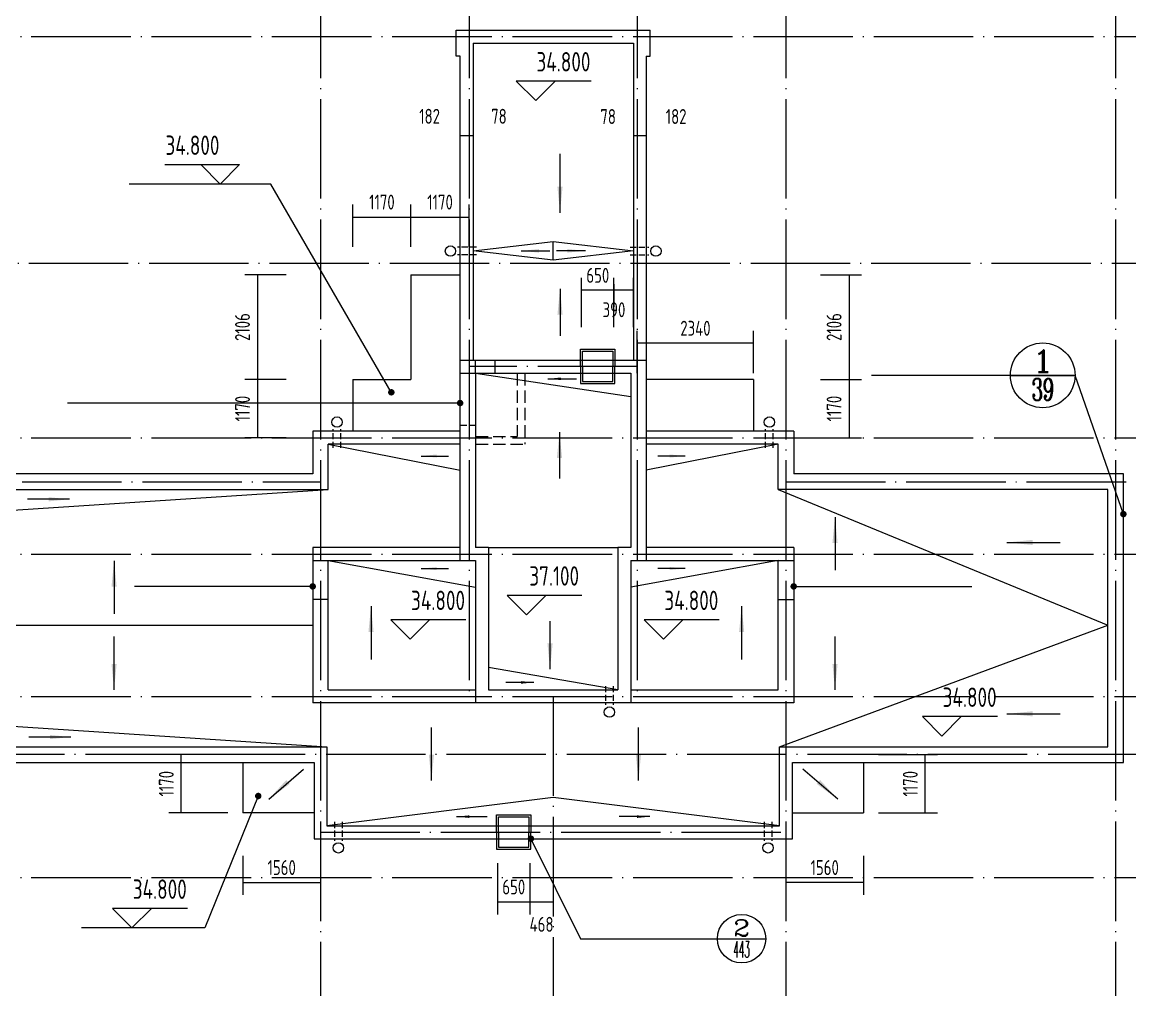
# Model space of a CAD drawing. Extents: x -726032 to 135930, y -151624 to 587044.
# Drawn here: x -361296 to -339021, y 414850 to 434298 of the extents above; entities that cross this region are included whole.
import ezdxf
from ezdxf.enums import TextEntityAlignment as Align

# ---------------------------------------------------------------- set-up
doc = ezdxf.new("R2010")
doc.units = 0
doc.header["$LTSCALE"] = 1000
doc.header["$MEASUREMENT"] = 0
doc.linetypes.add('DASH', pattern=[0.35, 0.25, -0.1])
doc.linetypes.add('DOTE', pattern=[2.42, 2, -0.2, 0.02, -0.2])
doc.layers.get('0').update_dxf_attribs({"linetype": 'CONTINUOUS'})
doc.layers.get('DEFPOINTS').update_dxf_attribs({"color": 1, "linetype": 'CONTINUOUS'})
for name, color, linetype in [('DOTE', 8, 'DOTE'), ('PUB_DIM', 245, 'CONTINUOUS'), ('ROOF', 4, 'CONTINUOUS'), ('引线', 213, 'CONTINUOUS'), ('排水', 245, 'CONTINUOUS'), ('雨水管', 20, 'CONTINUOUS')]:
    doc.layers.add(name, color=color, linetype=linetype)
doc.styles.add('COMP', font='COMPLEX', dxfattribs={"bigfont": 'hztxt'})
doc.styles.add('DIM_FONT', font='isocp.shx', dxfattribs={"width": 0.8})
doc.dimstyles.new('AXIS', dxfattribs={"dimtxt": 300, "dimasz": 1, "dimexe": 250, "dimexo": 300, "dimgap": 150, "dimtad": 1, "dimdec": 0, "dimzin": 0, "dimdsep": 46, "dimtxsty": 'DIM_FONT', "dimcen": 0.09, "dimse1": 1, "dimse2": 1, "dimclrt": 142, "dimadec": 0, "dimazin": 0, "dimtfac": 1, "dimtdec": 0, "dimtix": 1, "dimtmove": 2, "dimatfit": 3, "dimfxl": 1, "dimtolj": 1, "dimtzin": 0, "dimarcsym": 0})
doc.dimstyles.new('DIMN', dxfattribs={"dimtxt": 300, "dimasz": 1, "dimexe": 250, "dimexo": 300, "dimgap": 150, "dimtad": 1, "dimdec": 0, "dimzin": 0, "dimdsep": 46, "dimtxsty": 'DIM_FONT', "dimcen": 0.09, "dimclrt": 142, "dimadec": 0, "dimazin": 0, "dimtfac": 1, "dimtdec": 0, "dimtix": 1, "dimtmove": 2, "dimatfit": 3, "dimfxl": 1, "dimtolj": 1, "dimtzin": 0, "dimarcsym": 0})

# ---------------------------------------------------------------- blocks, each defined once
blk = doc.blocks.new('*D203')
at = {"layer": 'DEFPOINTS', "color": 0, "transparency": 16777216}
for p in [(-351735, 417694), (-351085, 417694), (-351085, 416617)]:
    blk.add_point(p, dxfattribs=at)
at = {"layer": 'PUB_DIM', "color": 0, "lineweight": -2, "transparency": 16777216}
for p, q in [((-351735, 417394), (-351735, 416367)), ((-351085, 417394), (-351085, 416367)), ((-351736, 416617), (-351737, 416617)), ((-351735, 416617), (-351085, 416617)), ((-351084, 416617), (-351083, 416617))]:
    blk.add_line(p, q, dxfattribs=at)
at = {"layer": 'PUB_DIM', "color": 0, "transparency": 16777216}
for points in [[(-351736, 416617), (-351736, 416617), (-351735, 416617)], [(-351084, 416617), (-351084, 416617), (-351085, 416617)]]:
    blk.add_solid(points, dxfattribs=at)
at = {"layer": 'PUB_DIM', "color": 142, "transparency": 16777216, "insert": (-351410, 416917), "char_height": 300, "attachment_point": 5, "style": 'DIM_FONT'}
blk.add_mtext('\\A1;650', dxfattribs=at)
blk = doc.blocks.new('*D226')
at = {"layer": 'DEFPOINTS', "color": 0, "transparency": 16777216}
for p in [(-351085, 417694), (-350617, 417694), (-350617, 416617)]:
    blk.add_point(p, dxfattribs=at)
at = {"layer": 'PUB_DIM', "color": 0, "lineweight": -2, "transparency": 16777216}
for p, q in [((-351085, 417394), (-351085, 416367)), ((-350617, 417394), (-350617, 416367)), ((-351084, 416617), (-350618, 416617))]:
    blk.add_line(p, q, dxfattribs=at)
at = {"layer": 'PUB_DIM', "color": 0, "transparency": 16777216}
for points in [[(-351084, 416617), (-351084, 416617), (-351085, 416617)], [(-350618, 416617), (-350618, 416617), (-350617, 416617)]]:
    blk.add_solid(points, dxfattribs=at)
at = {"layer": 'PUB_DIM', "color": 142, "transparency": 16777216, "insert": (-350851, 416166), "char_height": 300, "attachment_point": 5, "style": 'DIM_FONT'}
blk.add_mtext('\\A1;468', dxfattribs=at)
blk = doc.blocks.new('*D227')
at = {"layer": 'DEFPOINTS', "color": 0, "transparency": 16777216}
for p in [(-358098, 419577), (-356857, 419577), (-356857, 418407)]:
    blk.add_point(p, dxfattribs=at)
at = {"layer": 'PUB_DIM', "color": 0, "lineweight": -2, "transparency": 16777216}
for p, q in [((-357157, 419577), (-358348, 419577)), ((-358098, 418408), (-358098, 419576)), ((-357157, 418407), (-358348, 418407))]:
    blk.add_line(p, q, dxfattribs=at)
at = {"layer": 'PUB_DIM', "color": 0, "transparency": 16777216}
for points in [[(-358098, 419576), (-358098, 419576), (-358098, 419577)], [(-358098, 418408), (-358098, 418408), (-358098, 418407)]]:
    blk.add_solid(points, dxfattribs=at)
at = {"layer": 'PUB_DIM', "color": 142, "transparency": 16777216, "insert": (-358398, 418992), "char_height": 300, "attachment_point": 5, "rotation": 90, "style": 'DIM_FONT'}
blk.add_mtext('\\A1;1170', dxfattribs=at)
blk = doc.blocks.new('_ARROW')
blk.add_solid([(0, 0), (-1, 0.1), (-1, -0.1)])
blk = doc.blocks.new('*D228')
at = {"layer": 'DEFPOINTS', "color": 0, "transparency": 16777216}
for p in [(-356857, 417844), (-355297, 417844), (-355297, 417007)]:
    blk.add_point(p, dxfattribs=at)
at = {"layer": 'PUB_DIM', "color": 0, "lineweight": -2, "transparency": 16777216}
for p, q in [((-356857, 417544), (-356857, 416757)), ((-355297, 417544), (-355297, 416757)), ((-356856, 417007), (-355298, 417007))]:
    blk.add_line(p, q, dxfattribs=at)
at = {"layer": 'PUB_DIM', "color": 0, "transparency": 16777216}
for points in [[(-356856, 417007), (-356856, 417007), (-356857, 417007)], [(-355298, 417007), (-355298, 417007), (-355297, 417007)]]:
    blk.add_solid(points, dxfattribs=at)
at = {"layer": 'PUB_DIM', "color": 142, "transparency": 16777216, "insert": (-356077, 417307), "char_height": 300, "attachment_point": 5, "style": 'DIM_FONT'}
blk.add_mtext('\\A1;1560', dxfattribs=at)
blk = doc.blocks.new('*D233')
at = {"layer": 'DEFPOINTS', "color": 0, "transparency": 16777216}
for p in [(-344377, 419577), (-343136, 419577), (-344377, 418407)]:
    blk.add_point(p, dxfattribs=at)
at = {"layer": 'PUB_DIM', "color": 0, "lineweight": -2, "transparency": 16777216}
for p, q in [((-344077, 419577), (-342886, 419577)), ((-343136, 418408), (-343136, 419576)), ((-344077, 418407), (-342886, 418407))]:
    blk.add_line(p, q, dxfattribs=at)
at = {"layer": 'PUB_DIM', "color": 0, "transparency": 16777216}
for points in [[(-343136, 419576), (-343136, 419576), (-343136, 419577)], [(-343136, 418408), (-343136, 418408), (-343136, 418407)]]:
    blk.add_solid(points, dxfattribs=at)
at = {"layer": 'PUB_DIM', "color": 142, "transparency": 16777216, "insert": (-343436, 418992), "char_height": 300, "attachment_point": 5, "rotation": 90, "style": 'DIM_FONT'}
blk.add_mtext('\\A1;1170', dxfattribs=at)
blk = doc.blocks.new('*D234')
at = {"layer": 'DEFPOINTS', "color": 0, "transparency": 16777216}
for p in [(-345937, 417844), (-344377, 417844), (-345937, 417007)]:
    blk.add_point(p, dxfattribs=at)
at = {"layer": 'PUB_DIM', "color": 0, "lineweight": -2, "transparency": 16777216}
for p, q in [((-345937, 417544), (-345937, 416757)), ((-344377, 417544), (-344377, 416757)), ((-344378, 417007), (-345936, 417007))]:
    blk.add_line(p, q, dxfattribs=at)
at = {"layer": 'PUB_DIM', "color": 0, "transparency": 16777216}
for points in [[(-345936, 417007), (-345936, 417007), (-345937, 417007)], [(-344378, 417007), (-344378, 417007), (-344377, 417007)]]:
    blk.add_solid(points, dxfattribs=at)
at = {"layer": 'PUB_DIM', "color": 142, "transparency": 16777216, "insert": (-345157, 417307), "char_height": 300, "attachment_point": 5, "style": 'DIM_FONT'}
blk.add_mtext('\\A1;1560', dxfattribs=at)
blk = doc.blocks.new('_INDEX')
blk.add_line((-0.5, 0), (0.5, 0))
blk.add_circle((0, 0), 0.5)
at = {"style": 'COMP'}
for tag, width, p, p2 in [('1', 2.333333, (-0.17, 0.05), (0.17, 0.05)), ('-', 1.166667, (-0.17, -0.39), (0.17, -0.39))]:
    blk.add_attdef(tag, text='', height=0.34, dxfattribs=dict(at, width=width)).set_placement(p, p2, align=Align.FIT)
blk = doc.blocks.new('*D3055')
at = {"layer": 'DEFPOINTS', "color": 0, "transparency": 16777216}
for p in [(-349005, 432011), (-349005, 430711), (-348927, 430711)]:
    blk.add_point(p, dxfattribs=at)
at = {"layer": 'PUB_DIM', "color": 0, "lineweight": -2, "transparency": 16777216}
for p, q in [((-349006, 432011), (-349007, 432011)), ((-348927, 432011), (-349005, 432011)), ((-348926, 432011), (-348925, 432011))]:
    blk.add_line(p, q, dxfattribs=at)
at = {"layer": 'PUB_DIM', "color": 0, "transparency": 16777216}
for points in [[(-349006, 432011), (-349006, 432010), (-349005, 432011)], [(-348926, 432011), (-348926, 432010), (-348927, 432011)]]:
    blk.add_solid(points, dxfattribs=at)
at = {"layer": 'PUB_DIM', "color": 142, "transparency": 16777216, "insert": (-349512, 432401), "char_height": 300, "attachment_point": 5, "style": 'DIM_FONT'}
blk.add_mtext('\\A1;78', dxfattribs=at)
blk = doc.blocks.new('*D320')
at = {"layer": 'DEFPOINTS', "color": 0, "transparency": 16777216}
for p in [(-349395, 428909), (-349395, 427868), (-349005, 427868)]:
    blk.add_point(p, dxfattribs=at)
at = {"layer": 'PUB_DIM', "color": 0, "lineweight": -2, "transparency": 16777216}
for p, q in [((-349395, 428168), (-349395, 429159)), ((-349005, 428168), (-349005, 429159)), ((-349006, 428909), (-349394, 428909))]:
    blk.add_line(p, q, dxfattribs=at)
at = {"layer": 'PUB_DIM', "color": 0, "transparency": 16777216}
for points in [[(-349394, 428909), (-349394, 428909), (-349395, 428909)], [(-349006, 428909), (-349006, 428909), (-349005, 428909)]]:
    blk.add_solid(points, dxfattribs=at)
at = {"layer": 'PUB_DIM', "color": 142, "transparency": 16777216, "insert": (-349395, 428518), "char_height": 300, "attachment_point": 5, "style": 'DIM_FONT'}
blk.add_mtext('\\A1;390', dxfattribs=at)
blk = doc.blocks.new('*D3056')
at = {"layer": 'DEFPOINTS', "color": 0, "transparency": 16777216}
for p in [(-348927, 432011), (-348927, 430711), (-348745, 430711)]:
    blk.add_point(p, dxfattribs=at)
at = {"layer": 'PUB_DIM', "color": 0, "lineweight": -2, "transparency": 16777216}
for p, q in [((-348928, 432011), (-348929, 432011)), ((-348745, 432011), (-348927, 432011)), ((-348744, 432011), (-348743, 432011))]:
    blk.add_line(p, q, dxfattribs=at)
at = {"layer": 'PUB_DIM', "color": 0, "transparency": 16777216}
for points in [[(-348928, 432011), (-348928, 432010), (-348927, 432011)], [(-348744, 432011), (-348744, 432010), (-348745, 432011)]]:
    blk.add_solid(points, dxfattribs=at)
at = {"layer": 'PUB_DIM', "color": 142, "transparency": 16777216, "insert": (-348145, 432401), "char_height": 300, "attachment_point": 5, "style": 'DIM_FONT'}
blk.add_mtext('\\A1;182', dxfattribs=at)
blk = doc.blocks.new('*D321')
at = {"layer": 'DEFPOINTS', "color": 0, "transparency": 16777216}
for p in [(-348927, 427846), (-348927, 426945), (-346587, 426945)]:
    blk.add_point(p, dxfattribs=at)
at = {"layer": 'PUB_DIM', "color": 0, "lineweight": -2, "transparency": 16777216}
for p, q in [((-348927, 427245), (-348927, 428096)), ((-346587, 427245), (-346587, 428096)), ((-346588, 427846), (-348926, 427846))]:
    blk.add_line(p, q, dxfattribs=at)
at = {"layer": 'PUB_DIM', "color": 0, "transparency": 16777216}
for points in [[(-348926, 427846), (-348926, 427845), (-348927, 427846)], [(-346588, 427846), (-346588, 427845), (-346587, 427846)]]:
    blk.add_solid(points, dxfattribs=at)
at = {"layer": 'PUB_DIM', "color": 142, "transparency": 16777216, "insert": (-347757, 428146), "char_height": 300, "attachment_point": 5, "style": 'DIM_FONT'}
blk.add_mtext('\\A1;2340', dxfattribs=at)
blk = doc.blocks.new('*D327')
at = {"layer": 'DEFPOINTS', "color": 0, "transparency": 16777216}
for p in [(-350045, 428909), (-350045, 427868), (-349395, 427868)]:
    blk.add_point(p, dxfattribs=at)
at = {"layer": 'PUB_DIM', "color": 0, "lineweight": -2, "transparency": 16777216}
for p, q in [((-350045, 428168), (-350045, 429159)), ((-349395, 428168), (-349395, 429159)), ((-350046, 428909), (-350047, 428909)), ((-349395, 428909), (-350045, 428909)), ((-349394, 428909), (-349393, 428909))]:
    blk.add_line(p, q, dxfattribs=at)
at = {"layer": 'PUB_DIM', "color": 0, "transparency": 16777216}
for points in [[(-350046, 428909), (-350046, 428909), (-350045, 428909)], [(-349394, 428909), (-349394, 428909), (-349395, 428909)]]:
    blk.add_solid(points, dxfattribs=at)
at = {"layer": 'PUB_DIM', "color": 142, "transparency": 16777216, "insert": (-349720, 429209), "char_height": 300, "attachment_point": 5, "style": 'DIM_FONT'}
blk.add_mtext('\\A1;650', dxfattribs=at)
blk = doc.blocks.new('*D3067')
at = {"layer": 'DEFPOINTS', "color": 0, "transparency": 16777216}
for p in [(-352488, 432016), (-352488, 430716), (-352307, 430716)]:
    blk.add_point(p, dxfattribs=at)
at = {"layer": 'PUB_DIM', "color": 0, "lineweight": -2, "transparency": 16777216}
for p, q in [((-352489, 432016), (-352490, 432016)), ((-352307, 432016), (-352488, 432016)), ((-352306, 432016), (-352305, 432016))]:
    blk.add_line(p, q, dxfattribs=at)
at = {"layer": 'PUB_DIM', "color": 0, "transparency": 16777216}
for points in [[(-352489, 432016), (-352489, 432016), (-352488, 432016)], [(-352306, 432016), (-352306, 432016), (-352307, 432016)]]:
    blk.add_solid(points, dxfattribs=at)
at = {"layer": 'PUB_DIM', "color": 142, "transparency": 16777216, "insert": (-353103, 432406), "char_height": 300, "attachment_point": 5, "style": 'DIM_FONT'}
blk.add_mtext('\\A1;182', dxfattribs=at)
blk = doc.blocks.new('*D328')
at = {"layer": 'DEFPOINTS', "color": 0, "transparency": 16777216}
for p in [(-353477, 430381), (-354647, 429480), (-353477, 429480)]:
    blk.add_point(p, dxfattribs=at)
at = {"layer": 'PUB_DIM', "color": 0, "lineweight": -2, "transparency": 16777216}
for p, q in [((-354647, 429780), (-354647, 430631)), ((-353477, 429780), (-353477, 430631)), ((-354646, 430381), (-353478, 430381))]:
    blk.add_line(p, q, dxfattribs=at)
at = {"layer": 'PUB_DIM', "color": 0, "transparency": 16777216}
for points in [[(-354646, 430381), (-354646, 430380), (-354647, 430381)], [(-353478, 430381), (-353478, 430380), (-353477, 430381)]]:
    blk.add_solid(points, dxfattribs=at)
at = {"layer": 'PUB_DIM', "color": 142, "transparency": 16777216, "insert": (-354062, 430681), "char_height": 300, "attachment_point": 5, "style": 'DIM_FONT'}
blk.add_mtext('\\A1;1170', dxfattribs=at)
blk = doc.blocks.new('*D329')
at = {"layer": 'DEFPOINTS', "color": 0, "transparency": 16777216}
for p in [(-352307, 430381), (-353477, 429480), (-352307, 429480)]:
    blk.add_point(p, dxfattribs=at)
at = {"layer": 'PUB_DIM', "color": 0, "lineweight": -2, "transparency": 16777216}
for p, q in [((-353477, 429780), (-353477, 430631)), ((-352307, 429780), (-352307, 430631)), ((-353476, 430381), (-352308, 430381))]:
    blk.add_line(p, q, dxfattribs=at)
at = {"layer": 'PUB_DIM', "color": 0, "transparency": 16777216}
for points in [[(-353476, 430381), (-353476, 430380), (-353477, 430381)], [(-352308, 430381), (-352308, 430380), (-352307, 430381)]]:
    blk.add_solid(points, dxfattribs=at)
at = {"layer": 'PUB_DIM', "color": 142, "transparency": 16777216, "insert": (-352892, 430681), "char_height": 300, "attachment_point": 5, "style": 'DIM_FONT'}
blk.add_mtext('\\A1;1170', dxfattribs=at)
blk = doc.blocks.new('*D3068')
at = {"layer": 'DEFPOINTS', "color": 0, "transparency": 16777216}
for p in [(-352307, 432016), (-352307, 430716), (-352229, 430716)]:
    blk.add_point(p, dxfattribs=at)
at = {"layer": 'PUB_DIM', "color": 0, "lineweight": -2, "transparency": 16777216}
for p, q in [((-352308, 432016), (-352309, 432016)), ((-352229, 432016), (-352307, 432016)), ((-352228, 432016), (-352227, 432016))]:
    blk.add_line(p, q, dxfattribs=at)
at = {"layer": 'PUB_DIM', "color": 0, "transparency": 16777216}
for points in [[(-352308, 432016), (-352308, 432016), (-352307, 432016)], [(-352228, 432016), (-352228, 432016), (-352229, 432016)]]:
    blk.add_solid(points, dxfattribs=at)
at = {"layer": 'PUB_DIM', "color": 142, "transparency": 16777216, "insert": (-351708, 432406), "char_height": 300, "attachment_point": 5, "style": 'DIM_FONT'}
blk.add_mtext('\\A1;78', dxfattribs=at)
blk = doc.blocks.new('*D330')
at = {"layer": 'DEFPOINTS', "color": 0, "transparency": 16777216}
for p in [(-355690, 427117), (-356565, 425947), (-355690, 425947)]:
    blk.add_point(p, dxfattribs=at)
at = {"layer": 'PUB_DIM', "color": 0, "lineweight": -2, "transparency": 16777216}
for p, q in [((-355990, 427117), (-356815, 427117)), ((-356565, 427116), (-356565, 425948)), ((-355990, 425947), (-356815, 425947))]:
    blk.add_line(p, q, dxfattribs=at)
at = {"layer": 'PUB_DIM', "color": 0, "transparency": 16777216}
for points in [[(-356566, 427116), (-356565, 427116), (-356565, 427117)], [(-356566, 425948), (-356565, 425948), (-356565, 425947)]]:
    blk.add_solid(points, dxfattribs=at)
at = {"layer": 'PUB_DIM', "color": 142, "transparency": 16777216, "insert": (-356865, 426532), "char_height": 300, "attachment_point": 5, "rotation": 90, "style": 'DIM_FONT'}
blk.add_mtext('\\A1;1170', dxfattribs=at)
blk = doc.blocks.new('*D331')
at = {"layer": 'DEFPOINTS', "color": 0, "transparency": 16777216}
for p in [(-355690, 429223), (-356565, 427117), (-355690, 427117)]:
    blk.add_point(p, dxfattribs=at)
at = {"layer": 'PUB_DIM', "color": 0, "lineweight": -2, "transparency": 16777216}
for p, q in [((-355990, 429223), (-356815, 429223)), ((-356565, 429222), (-356565, 427118)), ((-355990, 427117), (-356815, 427117))]:
    blk.add_line(p, q, dxfattribs=at)
at = {"layer": 'PUB_DIM', "color": 0, "transparency": 16777216}
for points in [[(-356566, 429222), (-356565, 429222), (-356565, 429223)], [(-356566, 427118), (-356565, 427118), (-356565, 427117)]]:
    blk.add_solid(points, dxfattribs=at)
at = {"layer": 'PUB_DIM', "color": 142, "transparency": 16777216, "insert": (-356865, 428170), "char_height": 300, "attachment_point": 5, "rotation": 90, "style": 'DIM_FONT'}
blk.add_mtext('\\A1;2106', dxfattribs=at)
blk = doc.blocks.new('*D332')
at = {"layer": 'DEFPOINTS', "color": 0, "transparency": 16777216}
for p in [(-345544, 429223), (-345544, 427117), (-344668, 427117)]:
    blk.add_point(p, dxfattribs=at)
at = {"layer": 'PUB_DIM', "color": 0, "lineweight": -2, "transparency": 16777216}
for p, q in [((-345244, 429223), (-344418, 429223)), ((-344668, 429222), (-344668, 427118)), ((-345244, 427117), (-344418, 427117))]:
    blk.add_line(p, q, dxfattribs=at)
at = {"layer": 'PUB_DIM', "color": 0, "transparency": 16777216}
for points in [[(-344668, 429222), (-344668, 429222), (-344668, 429223)], [(-344668, 427118), (-344668, 427118), (-344668, 427117)]]:
    blk.add_solid(points, dxfattribs=at)
at = {"layer": 'PUB_DIM', "color": 142, "transparency": 16777216, "insert": (-344968, 428170), "char_height": 300, "attachment_point": 5, "rotation": 90, "style": 'DIM_FONT'}
blk.add_mtext('\\A1;2106', dxfattribs=at)
blk = doc.blocks.new('*D333')
at = {"layer": 'DEFPOINTS', "color": 0, "transparency": 16777216}
for p in [(-345544, 427117), (-345544, 425947), (-344668, 425947)]:
    blk.add_point(p, dxfattribs=at)
at = {"layer": 'PUB_DIM', "color": 0, "lineweight": -2, "transparency": 16777216}
for p, q in [((-345244, 427117), (-344418, 427117)), ((-344668, 427116), (-344668, 425948)), ((-345244, 425947), (-344418, 425947))]:
    blk.add_line(p, q, dxfattribs=at)
at = {"layer": 'PUB_DIM', "color": 0, "transparency": 16777216}
for points in [[(-344668, 427116), (-344668, 427116), (-344668, 427117)], [(-344668, 425948), (-344668, 425948), (-344668, 425947)]]:
    blk.add_solid(points, dxfattribs=at)
at = {"layer": 'PUB_DIM', "color": 142, "transparency": 16777216, "insert": (-344968, 426532), "char_height": 300, "attachment_point": 5, "rotation": 90, "style": 'DIM_FONT'}
blk.add_mtext('\\A1;1170', dxfattribs=at)

msp = doc.modelspace()

# ---------------------------------------------------------------- linework, layer by layer
at = {"color": 136}
for points in [[(-350064.7, 427379.2), (-350064.7, 427723.7), (-349375.7, 427723.7), (-349375.7, 427379.2)], [(-350025.7, 427379.2), (-350025.7, 427684.7), (-349414.7, 427684.7), (-349414.7, 427379.2)], [(-350064.7, 427379.2), (-350064.7, 427034.7), (-349375.7, 427034.7), (-349375.7, 427379.2)], [(-350025.7, 427379.2), (-350025.7, 427073.7), (-349414.7, 427073.7), (-349414.7, 427379.2)], [(-351754.7, 418019.2), (-351754.7, 418363.7), (-351065.7, 418363.7), (-351065.7, 418019.2)], [(-351715.7, 418019.2), (-351715.7, 418324.7), (-351104.7, 418324.7), (-351104.7, 418019.2)], [(-351754.7, 418019.2), (-351754.7, 417674.7), (-351065.7, 417674.7), (-351065.7, 418019.2)], [(-351715.7, 418019.2), (-351715.7, 417713.7), (-351104.7, 417713.7), (-351104.7, 418019.2)]]:
    msp.add_lwpolyline(points, dxfattribs=at)
at = {"layer": 'DOTE'}
for p, q in [((-355296.9, 435171.9), (-355296.9, 407389.9)), ((-352306.9, 435171.9), (-352306.9, 420746.6)), ((-348926.9, 435171.9), (-348926.9, 420746.6)), ((-345936.9, 435171.9), (-345936.9, 407389.9)), ((-339306.9, 435171.9), (-339306.9, 407389.9)), ((-385312.2, 434006.6), (-314465.2, 434006.6)), ((-385364.2, 429456.6), (-314465.2, 429456.6)), ((-348926.9, 427376.6), (-352306.9, 427376.6)), ((-385312.2, 425946.6), (-314465.2, 425946.6)), ((-368556.9, 425062.6), (-355296.9, 425062.6)), ((-345936.9, 425062.6), (-332169.9, 425062.6)), ((-385312.2, 423606.6), (-314465.2, 423606.6)), ((-385312.2, 420746.6), (-314465.2, 420746.6)), ((-350616.9, 420746.6), (-350616.9, 407389.9)), ((-314465.2, 419576.6), (-385312.2, 419576.6)), ((-355296.9, 418016.6), (-345936.9, 418016.6)), ((-385312.2, 417106.6), (-314465.2, 417106.6))]:
    msp.add_line(p, q, dxfattribs=at)
at = {"layer": 'PUB_DIM'}
for p, q in [((-350969.5, 432722), (-351359.5, 433112)), ((-349852.9, 433112), (-351359.5, 433112)), ((-350579.5, 433112), (-350969.5, 432722)), ((-358429.9, 431434.7), (-356923.3, 431434.7)), ((-357703.3, 431434.7), (-357313.3, 431044.7)), ((-357313.3, 431044.7), (-356923.3, 431434.7)), ((-349395.2, 429030.4), (-349395.2, 428573.5)), ((-351155.2, 422388.2), (-351545.2, 422778.2)), ((-350038.6, 422778.2), (-351545.2, 422778.2)), ((-350765.2, 422778.2), (-351155.2, 422388.2)), ((-353491.5, 421897.1), (-353881.5, 422287.1)), ((-352374.9, 422287.1), (-353881.5, 422287.1)), ((-353101.5, 422287.1), (-353491.5, 421897.1)), ((-347280.7, 422287.1), (-348787.3, 422287.1)), ((-348397.3, 421897.1), (-348787.3, 422287.1)), ((-348007.3, 422287.1), (-348397.3, 421897.1)), ((-341684.6, 420340.6), (-343191.2, 420340.6)), ((-342801.2, 419950.6), (-343191.2, 420340.6)), ((-342411.2, 420340.6), (-342801.2, 419950.6)), ((-357970.7, 416483.2), (-359477.3, 416483.2)), ((-359087.3, 416093.2), (-359477.3, 416483.2)), ((-358697.3, 416483.2), (-359087.3, 416093.2))]:
    msp.add_line(p, q, dxfattribs=at)
for points in [[(-350721.8, 427130.1), (-350149.3, 427130.1)], [(-353271.2, 425578.1), (-352721.1, 425578.1)], [(-347962.6, 425578.1), (-348512.6, 425578.1)], [(-360344.1, 424708.9), (-361185.5, 424708.9)], [(-353271.2, 423315.8), (-352721.1, 423315.8)], [(-347962.6, 423315.8), (-348512.6, 423315.8)], [(-351007.5, 421027.9), (-351568.6, 421027.9)], [(-360318.1, 419930.3), (-361159.5, 419930.3)], [(-352561.2, 418330.6), (-351946, 418330.6)], [(-348672.6, 418330.6), (-349287.8, 418330.6)]]:
    msp.add_lwpolyline(points, dxfattribs=at)
at = {"layer": 'ROOF'}
for p, q in [((-352566.7, 434136.6), (-348667.2, 434136.6)), ((-352566.7, 433616.6), (-352566.7, 434136.6)), ((-348667.2, 433616.6), (-348667.2, 434136.6)), ((-352228.7, 433876.6), (-349005.2, 433876.6)), ((-352228.7, 433876.6), (-352228.7, 427506.6)), ((-349005.2, 433876.6), (-349005.2, 427506.6)), ((-352488.5, 433616.6), (-352566.7, 433616.6)), ((-352488.5, 423476.6), (-352488.5, 433616.6)), ((-348745.2, 433616.6), (-348745.2, 423476.6)), ((-348745.2, 433616.6), (-348667.2, 433616.6)), ((-353476.9, 429222.6), (-352488.5, 429222.6)), ((-353476.9, 429222.6), (-353476.9, 427116.6)), ((-352488.5, 427506.6), (-348751.7, 427506.6)), ((-352488.5, 427246.6), (-349056.9, 427246.6)), ((-352176.9, 427246.6), (-352176.9, 423736.6)), ((-349056.9, 427246.6), (-349056.9, 423736.6)), ((-354646.9, 427116.6), (-354646.9, 426076.6)), ((-354646.9, 427116.6), (-353476.9, 427116.6)), ((-346586.9, 427116.6), (-348745.2, 427116.6)), ((-346586.9, 427116.6), (-346586.9, 426076.6)), ((-355452.9, 426076.6), (-355452.9, 425218.6)), ((-352488.5, 426076.6), (-355452.9, 426076.6)), ((-345780.9, 426076.6), (-348745.2, 426076.6)), ((-345780.9, 426076.6), (-345780.9, 425218.6)), ((-355140.9, 424906.6), (-355140.9, 425816.6)), ((-352488.5, 425816.6), (-355140.9, 425816.6)), ((-346092.9, 425816.6), (-348745.2, 425816.6)), ((-346092.9, 424906.6), (-346092.9, 425816.6)), ((-355452.9, 425218.6), (-368400.9, 425218.6)), ((-339150.9, 425218.6), (-345780.9, 425218.6)), ((-339150.9, 419420.6), (-339150.9, 425218.6)), ((-368712.9, 424906.6), (-355140.9, 424906.6)), ((-339462.9, 424906.6), (-346092.9, 424906.6)), ((-339462.9, 419732.6), (-339462.9, 424906.6)), ((-355452.9, 423736.6), (-355452.9, 420616.6)), ((-352488.5, 423736.6), (-355452.9, 423736.6)), ((-351916.9, 423736.6), (-352176.9, 423736.6)), ((-351916.9, 423736.6), (-351916.9, 420876.6)), ((-349316.9, 423736.6), (-349316.9, 420876.6)), ((-349056.9, 423736.6), (-349316.9, 423736.6)), ((-345780.9, 423736.6), (-348745.2, 423736.6)), ((-345780.9, 423736.6), (-345780.9, 420616.6)), ((-355452.9, 423476.6), (-352176.9, 423476.6)), ((-355140.9, 420876.6), (-355140.9, 423476.6)), ((-352176.9, 423476.6), (-352176.9, 420616.6)), ((-349056.9, 423476.6), (-349056.9, 420616.6)), ((-349056.9, 423476.6), (-345780.9, 423476.6)), ((-346092.9, 420876.6), (-346092.9, 423476.6)), ((-355140.9, 422696.6), (-355452.9, 422696.6)), ((-346092.9, 422696.6), (-345780.9, 422696.6)), ((-355140.9, 420876.6), (-352176.9, 420876.6)), ((-351916.9, 420876.6), (-349316.9, 420876.6)), ((-349056.9, 420876.6), (-346092.9, 420876.6)), ((-345780.9, 420616.6), (-355452.9, 420616.6)), ((-368686.9, 419732.6), (-355166.9, 419732.6)), ((-355166.9, 419732.6), (-355166.9, 418146.6)), ((-346066.9, 418146.6), (-346066.9, 419732.6)), ((-346066.9, 419732.6), (-339462.9, 419732.6)), ((-368426.9, 419420.6), (-355426.9, 419420.6)), ((-356856.9, 419420.6), (-356856.9, 418406.6)), ((-355426.9, 419420.6), (-355426.9, 417886.6)), ((-345806.9, 417886.6), (-345806.9, 419420.6)), ((-345806.9, 419420.6), (-339150.9, 419420.6)), ((-344376.9, 419420.6), (-344376.9, 418406.6)), ((-355426.9, 418406.6), (-356856.9, 418406.6)), ((-345806.9, 418406.6), (-344376.9, 418406.6)), ((-355166.9, 418146.6), (-346066.9, 418146.6)), ((-355426.9, 417886.6), (-345806.9, 417886.6))]:
    msp.add_line(p, q, dxfattribs=at)
at = {"layer": 'ROOF', "linetype": 'DASH'}
for p, q in [((-351344.9, 427246.6), (-351344.9, 425972.6)), ((-351188.9, 427246.6), (-351188.9, 425816.6)), ((-352176.9, 425972.6), (-351344.9, 425972.6)), ((-352176.9, 425816.6), (-351188.9, 425816.6))]:
    msp.add_line(p, q, dxfattribs=at)
at = {"layer": 'ROOF', "linetype": 'DASH', "ltscale": 0.5}
msp.add_line((-352176.9, 426193.6), (-352488.5, 426193.6), dxfattribs=at)
at = {"layer": '引线'}
for p, q in [((-355452.9, 422957.4), (-359036.4, 422957.4)), ((-345780.9, 422957.4), (-342197.3, 422957.4))]:
    msp.add_line(p, q, dxfattribs=at)
for points in [[(-353872.2, 426858.8), (-356294.7, 431044.7), (-359147.5, 431044.7)], [(-339150.9, 424410.5), (-340122.7, 427199.8), (-344213.7, 427199.8)], [(-352488.5, 426642.9), (-360381.1, 426642.9)], [(-356548.3, 418745.3), (-357623, 416093.2), (-360105.9, 416093.2)], [(-351065.7, 417886.6), (-350065.3, 415877.1), (-346728.7, 415877.1)]]:
    msp.add_lwpolyline(points, dxfattribs=at)
for points, const_width in [([(-353839.5, 426858.8, -1), (-353904.8, 426858.8, -1)], 64.7), ([(-352521.1, 426642.9, 1), (-352455.8, 426642.9, 1)], 64.7), ([(-339183.7, 424410.5, 1), (-339118, 424410.5, 1)], 64.4), ([(-355420.2, 422957.4, -1), (-355485.5, 422957.4, -1)], 64.7), ([(-345813.5, 422957.4, 1), (-345748.2, 422957.4, 1)], 64.7), ([(-356581, 418745.3, 1), (-356515.7, 418745.3, 1)], 64.7), ([(-351098.4, 417886.6, 1), (-351033.1, 417886.6, 1)], 64.7)]:
    msp.add_lwpolyline(points, format="xyb", close=True, dxfattribs=dict(at, const_width=const_width))
at = {"layer": '排水'}
for p, q in [((-352228.7, 429703.6), (-350616.7, 429892.1)), ((-350616.7, 429515.2), (-352228.7, 429703.6)), ((-350616.7, 429892.1), (-349004.7, 429703.6)), ((-350616.7, 429515.2), (-350616.7, 429892.1)), ((-349004.7, 429703.6), (-350616.7, 429515.2)), ((-350480.2, 428938.9), (-350480.2, 427993.4)), ((-352176.9, 427246.6), (-352176.9, 427506.6)), ((-351786.9, 427246.6), (-351786.9, 427506.6)), ((-352176.9, 427246.6), (-349056.9, 426775.8)), ((-355140.9, 425816.6), (-352488.5, 425297)), ((-346092.9, 425816.6), (-348745.3, 425297)), ((-361952.9, 424461.3), (-355140.9, 424906.6)), ((-346092.9, 424906.6), (-339462.9, 422176.6)), ((-351916.9, 423736.6), (-349316.9, 423736.6)), ((-355140.9, 423476.6), (-352176.9, 422944.5)), ((-346092.9, 423476.6), (-349056.9, 422944.5)), ((-368400.9, 422176.6), (-355452.9, 422176.6)), ((-346066.9, 419732.6), (-339462.9, 422176.6)), ((-349316.9, 420876.6), (-351916.9, 421326.9)), ((-361926.9, 420178), (-355166.9, 419732.6)), ((-350616.9, 418712.2), (-355166.9, 418146.6)), ((-346066.9, 418146.6), (-350616.9, 418712.2))]:
    msp.add_line(p, q, dxfattribs=at)
for points in [[(-350480.2, 430468.4), (-350480.2, 431650.1)], [(-351263.3, 429701.8), (-350681.7, 429701.8)], [(-349970.1, 429701.8), (-350551.7, 429701.8)], [(-350491, 426057.8), (-350491, 425128.4)], [(-344950.1, 424349.7), (-344950.1, 423281.4)], [(-341492.7, 423841), (-340424.4, 423841)], [(-359447.8, 423471.9), (-359447.8, 422403.6)], [(-354280.5, 422559.4), (-354280.5, 421491.1)], [(-346827.7, 422559.4), (-346827.7, 421491.1)], [(-350680.8, 421291.6), (-350680.8, 422262.3)], [(-359447.8, 420881.4), (-359447.8, 421949.7)], [(-344950.1, 420881.4), (-344950.1, 421949.7)], [(-341492.7, 420396.8), (-340424.4, 420396.8)], [(-353066.1, 419056.6), (-353066.1, 420124.9)], [(-348902.8, 419056.6), (-348902.8, 420124.9)], [(-356337.6, 418680.7), (-355636.5, 419286.1)], [(-344896.1, 418680.7), (-345597.2, 419286.1)]]:
    msp.add_lwpolyline(points, dxfattribs=at)
msp.add_solid([(-352176.9, 427506.6), (-352176.9, 427246.6), (-351786.9, 427246.6), (-352176.9, 427506.6)], dxfattribs=at)
at = {"layer": '雨水管', "linetype": 'DASH', "ltscale": 0.5}
for p, q in [((-352160.9, 429776.5), (-352539.8, 429776.5)), ((-349072.5, 429776.5), (-348693.6, 429776.5)), ((-352160.9, 429620.5), (-352539.8, 429620.5)), ((-349072.5, 429620.5), (-348693.6, 429620.5)), ((-355042.6, 425739.7), (-355042.6, 426118.7)), ((-354886.6, 425739.7), (-354886.6, 426118.7)), ((-346347.1, 425739.7), (-346347.1, 426118.7)), ((-346191.1, 425739.7), (-346191.1, 426118.7)), ((-349564.6, 420955), (-349564.6, 420576.1)), ((-349408.6, 420955), (-349408.6, 420576.1)), ((-355015.7, 418225), (-355015.7, 417846.1)), ((-354859.7, 418225), (-354859.7, 417846.1)), ((-346374, 418225), (-346374, 417846.1)), ((-346218, 418225), (-346218, 417846.1))]:
    msp.add_line(p, q, dxfattribs=at)
at = {"layer": '雨水管'}
for centre in [(-352682.7, 429698.5), (-348550.7, 429698.5), (-354964.6, 426261.6), (-346269.1, 426261.6), (-349486.6, 420433.2), (-354937.7, 417703.2), (-346296, 417703.2)]:
    msp.add_circle(centre, 104, dxfattribs=at)

# ---------------------------------------------------------------- block references
at = {"layer": 'PUB_DIM', "rotation": 180}
for p, xscale, yscale, zscale in [((-350721.8, 427130.1), 260, 260, 260), ((-353271.2, 425578.1), 312, 312, 312), ((-347962.6, 425578.1), -312, 312, 312), ((-360344.1, 424708.9), -416, 416, 416), ((-353271.2, 423315.8), 312, 312, 312), ((-347962.6, 423315.8), -312, 312, 312), ((-351007.5, 421027.9), -260, 260, 260), ((-352561.2, 418330.6), 260, 260, 260), ((-348672.6, 418330.6), -260, 260, 260)]:
    msp.add_blockref('_ARROW', p, dxfattribs=dict(at, xscale=xscale, yscale=yscale, zscale=zscale))
at = {"layer": 'PUB_DIM', "xscale": 416, "yscale": 416, "zscale": 416}
msp.add_blockref('_ARROW', (-360318.1, 419930.3), dxfattribs=at)
at = {"layer": '引线'}
ref = msp.add_blockref('_INDEX', (-340772.7, 427199.8), dxfattribs=dict(at, xscale=1300, yscale=1300, zscale=1300))
ref.add_attrib('1', '1', dxfattribs={"layer": '0', "height": 442, "style": 'COMP', "width": 2.333333}).set_placement((-340993.7, 427264.8), (-340551.7, 427264.8), align=Align.FIT)
ref.add_attrib('-', '39', dxfattribs={"layer": '0', "height": 442, "style": 'COMP', "width": 0.636364}).set_placement((-340993.7, 426692.8), (-340551.7, 426692.8), align=Align.FIT)
ref = msp.add_blockref('_INDEX', (-346828.8, 415877.1), dxfattribs=dict(at, xscale=975, yscale=975, zscale=975))
ref.add_attrib('1', '2', dxfattribs={"layer": '0', "height": 331.5, "style": 'COMP', "width": 1.5}).set_placement((-346994.5, 415925.8), (-346663, 415925.8), align=Align.FIT)
ref.add_attrib('-', '443', dxfattribs={"layer": '0', "height": 331.5, "style": 'COMP', "width": 0.375}).set_placement((-346994.5, 415496.8), (-346663, 415496.8), align=Align.FIT)
at = {"layer": '排水'}
for p, xscale, yscale, zscale, rotation in [((-350480.2, 430468.4), 520, 520, 520, 270), ((-351263.3, 429701.8), 364, 364, 364, 180), ((-349970.1, 429701.8), -364, 364, 364, 180), ((-350480.2, 428938.9), -520, 520, 520, 270), ((-350491, 426057.8), 520, 520, 520, 90), ((-344950.1, 424349.7), -520, 520, 520, 270), ((-359447.8, 423471.9), -520, 520, 520, 270), ((-354280.5, 422559.4), 520, 520, 520, 90), ((-346827.7, 422559.4), -520, 520, 520, 270), ((-350680.8, 421291.6), 520, 520, 520, 270), ((-359447.8, 420881.4), 520, 520, 520, 270), ((-344950.1, 420881.4), 520, 520, 520, 270), ((-353066.1, 419056.6), 520, 520, 520, 270), ((-348902.8, 419056.6), 520, 520, 520, 270), ((-356337.6, 418680.7), 520.0000000000035, 520.0000000000035, 520.0000000000035, 221.7992556830004), ((-344896.1, 418680.7), -520.0000000000036, 520, 520, 138.2007443169996)]:
    msp.add_blockref('_ARROW', p, dxfattribs=dict(at, xscale=xscale, yscale=yscale, zscale=zscale, rotation=rotation))
at = {"layer": '排水', "xscale": -520, "yscale": 520, "zscale": 520}
for p in [(-341492.7, 423841), (-341492.7, 420396.8)]:
    msp.add_blockref('_ARROW', p, dxfattribs=at)

# ---------------------------------------------------------------- texts
at = {"layer": 'PUB_DIM', "style": 'DIM_FONT', "width": 0.8}
for s, p in [('34.800', (-350411.2, 433502)), ('34.800', (-357871.6, 431824.7)), ('37.100', (-350596.9, 423168.2)), ('34.800', (-352933.2, 422677.1)), ('34.800', (-347839, 422677.1)), ('34.800', (-342242.9, 420730.6)), ('34.800', (-358529, 416873.2))]:
    msp.add_text(s, height=390, dxfattribs=at).set_placement(p, align=Align.MIDDLE)

# ---------------------------------------------------------------- dimensions: what is measured, and where the dimension line sits
at = {"layer": 'PUB_DIM'}
for base, p1, p2, dimstyle, picture, middle in [((-352488.5, 432015.7), (-352306.9, 430715.7), (-352488.5, 430715.7), 'AXIS', '*D3067', (-353103.1, 432405.7)), ((-352306.9, 432015.7), (-352228.7, 430715.7), (-352306.9, 430715.7), 'AXIS', '*D3068', (-351707.7, 432405.7)), ((-349005.2, 432010.6), (-348926.9, 430710.6), (-349005.2, 430710.6), 'AXIS', '*D3055', (-349511.7, 432400.6)), ((-348926.9, 432010.6), (-348745.2, 430710.6), (-348926.9, 430710.6), 'AXIS', '*D3056', (-348145.1, 432400.6)), ((-349395.2, 428909.2), (-349005.2, 427868.4), (-349395.2, 427868.4), 'DIMN', '*D320', (-349395.2, 428518.3))]:
    dim = msp.add_linear_dim(base=base, p1=p1, p2=p2, angle=180, dimstyle=dimstyle, dxfattribs=at)
    dim.commit()
    dim.dimension.update_dxf_attribs({"geometry": picture, "text_midpoint": middle, "dimtype": 161})
for base, p1, p2, picture, middle in [((-353476.9, 430380.5), (-354646.9, 429479.8), (-353476.9, 429479.8), '*D328', (-354061.9, 430680.5)), ((-352306.9, 430380.5), (-353476.9, 429479.8), (-352306.9, 429479.8), '*D329', (-352891.9, 430680.5)), ((-348926.9, 427845.6), (-346586.9, 426944.9), (-348926.9, 426944.9), '*D321', (-347756.9, 428145.7)), ((-355296.9, 417007.3), (-356856.9, 417843.9), (-355296.9, 417843.9), '*D228', (-356076.9, 417307.3)), ((-351085.2, 416617.3), (-351735.2, 417694.2), (-351085.2, 417694.2), '*D203', (-351410.2, 416917.3)), ((-345936.9, 417007.3), (-344376.9, 417843.9), (-345936.9, 417843.9), '*D234', (-345156.9, 417307.3))]:
    dim = msp.add_linear_dim(base=base, p1=p1, p2=p2, dimstyle='DIMN', dxfattribs=at)
    dim.commit()
    dim.dimension.update_dxf_attribs({"geometry": picture, "text_midpoint": middle})
dim = msp.add_aligned_dim(p1=(-349395.2, 427868.4), p2=(-350045.2, 427868.4), distance=-1040.8, dimstyle='DIMN', dxfattribs=at)
dim.commit()
dim.dimension.update_dxf_attribs({"geometry": '*D327', "text_midpoint": (-349720.2, 429209.2)})
for base, p1, p2, angle, picture, middle in [((-356565.4, 427116.6), (-355690.2, 429222.6), (-355690.2, 427116.6), 270, '*D331', (-356865.5, 428169.6)), ((-344668.3, 427116.6), (-345543.6, 429222.6), (-345543.6, 427116.6), 90, '*D332', (-344968.3, 428169.6)), ((-356565.4, 425946.6), (-355690.2, 427116.6), (-355690.2, 425946.6), 270, '*D330', (-356865.4, 426531.6)), ((-344668.3, 425946.6), (-345543.6, 427116.6), (-345543.6, 425946.6), 90, '*D333', (-344968.3, 426531.6)), ((-358098, 419576.6), (-356856.9, 418406.6), (-356856.9, 419576.6), 90, '*D227', (-358398, 418991.6)), ((-343135.8, 419576.6), (-344376.9, 418406.6), (-344376.9, 419576.6), 270, '*D233', (-343435.8, 418991.6))]:
    dim = msp.add_linear_dim(base=base, p1=p1, p2=p2, angle=angle, dimstyle='DIMN', dxfattribs=at)
    dim.commit()
    dim.dimension.update_dxf_attribs({"geometry": picture, "text_midpoint": middle})
dim = msp.add_linear_dim(base=(-350616.9, 416617.3), p1=(-351085.2, 417694.2), p2=(-350616.9, 417694.2), dimstyle='DIMN', dxfattribs=at)
dim.commit()
dim.dimension.update_dxf_attribs({"geometry": '*D226', "text_midpoint": (-350851, 416165.9), "dimtype": 160})

doc.saveas('drawing.dxf')
